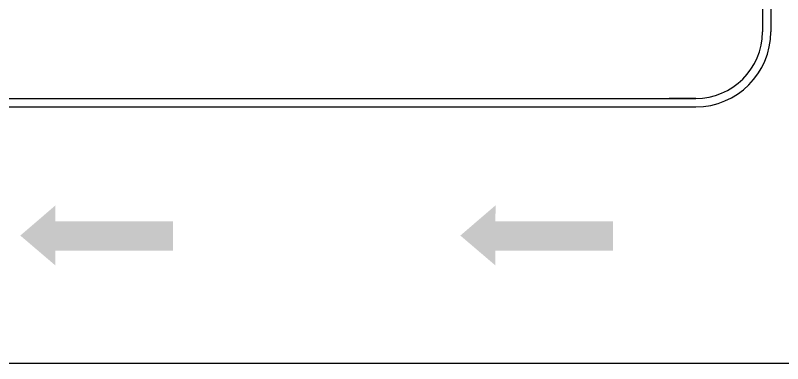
# Model space of a CAD drawing. Header units: inches. Extents: x 484217 to 497210, y -26946 to -21493.
# Drawn here: x 491465 to 492017, y -23002 to -22751 of the extents above; entities that cross this region are included whole.
import ezdxf

# ---------------------------------------------------------------- set-up
doc = ezdxf.new("R2010")
doc.units = ezdxf.units.IN
doc.header["$LTSCALE"] = 20
doc.header["$MEASUREMENT"] = 0
doc.layers.add('1-WALL-HAT', color=30, linetype='Continuous')
doc.layers.add('Parking', color=7, linetype='Continuous')

msp = doc.modelspace()

# ---------------------------------------------------------------- hatches: boundary and pattern name
at = {"layer": '1-WALL-HAT'}
h = msp.add_hatch(color=256, dxfattribs=at)
h.paths.add_polyline_path([(491578.42, -22899.21), (491568.72, -22899.21), (491568.72, -22920.4), (491578.42, -22920.4)])
h.paths.add_polyline_path([(491568.72, -22920.4), (491568.72, -22899.21), (491541.46, -22899.22), (491541.46, -22920.4)])
h.paths.add_polyline_path([(491540.1, -22899.22), (491515.37, -22899.23), (491515.37, -22920.4), (491540.09, -22920.4)])
h.paths.add_polyline_path([(491541.46, -22899.22), (491540.1, -22899.22), (491540.09, -22920.4), (491541.46, -22920.4)])
h.paths.add_polyline_path([(491493.83, -22899.23), (491493.87, -22887.77), (491468.55, -22909.53), (491493.72, -22931), (491493.72, -22920.4), (491515.37, -22920.4), (491515.37, -22899.23)])
h = msp.add_hatch(color=256, dxfattribs=at)
h.paths.add_polyline_path([(491895.11, -22899.21), (491885.41, -22899.21), (491885.41, -22920.4), (491895.11, -22920.4)])
h.paths.add_polyline_path([(491885.41, -22920.4), (491885.41, -22899.21), (491858.15, -22899.22), (491858.15, -22920.4)])
h.paths.add_polyline_path([(491856.79, -22899.22), (491832.06, -22899.23), (491832.06, -22920.4), (491856.78, -22920.4)])
h.paths.add_polyline_path([(491858.15, -22899.22), (491856.79, -22899.22), (491856.78, -22920.4), (491858.15, -22920.4)])
h.paths.add_polyline_path([(491810.51, -22899.23), (491810.56, -22887.77), (491785.24, -22909.53), (491810.41, -22931), (491810.41, -22920.4), (491832.06, -22920.4), (491832.06, -22899.23)])

# ---------------------------------------------------------------- linework, layer by layer
at = {"layer": 'Parking'}
for p, q in [((492002.61, -22743.9), (492002.61, -22762.9)), ((492008.61, -22743.9), (492008.61, -22762.9)), ((490922.2, -22810.9), (491954.61, -22810.9)), ((491954.61, -22810.9), (491935.61, -22810.9)), ((490928.2, -22816.9), (491954.61, -22816.9)), ((493719.12, -23001.75), (490928.2, -23001.75))]:
    msp.add_line(p, q, dxfattribs=at)
for radius in [48, 54]:
    msp.add_arc((491954.61, -22762.9), radius, 270, 0, dxfattribs=at)

doc.saveas('drawing.dxf')
